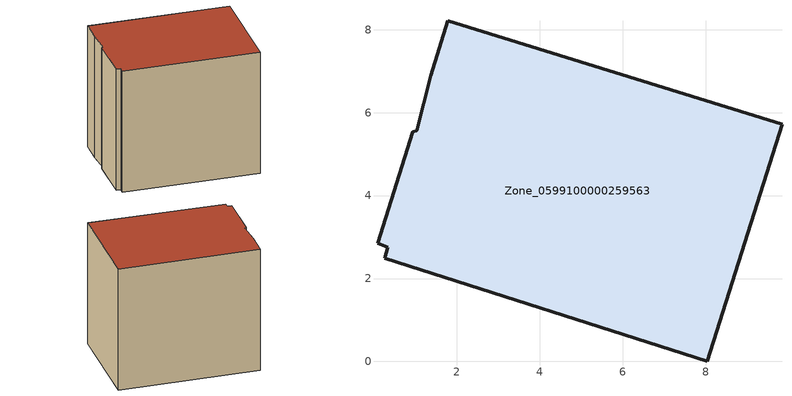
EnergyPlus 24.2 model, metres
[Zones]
Zone_0599100000259563
 floor ground (C_G): 0.94,5.54 1.03,5.56 1.37,6.89 1.78,8.22 9.84,5.72 8.04,0 0.26,2.49 0.33,2.75 0.09,2.85 z0.59
 wall outside (C_F): 8.04,0 9.84,5.72 1.78,8.22 1.37,6.89 1.03,5.56 0.94,5.54 0.09,2.85 0.33,2.75 0.26,2.49 8.04,0 z0.59:8.29
 roof outside (C_R): 1.03,5.56 0.94,5.54 0.09,2.85 0.33,2.75 0.26,2.49 8.04,0 9.84,5.72 1.78,8.22 1.37,6.89 z8.29
[BUILDING]
Pand.0599100000259563: North Axis=0; Terrain=City; Loads Convergence Tolerance Value=0.04; Temperature Convergence Tolerance Value=0.4; Solar Distribution=FullExterior; Maximum Number of Warmup Days=25; Minimum Number of Warmup Days=1
[Site:Location]
Rotterdam.The.Hague.AP_ZH_NLD Design_Conditions: Latitude=51.96; Longitude=4.45; Time Zone=1; Elevation=-4.5
[SITE:GROUNDTEMPERATURE:BUILDINGSURFACE]
18, 18, 18, 18, 18, 18, 18, 18, 18, 18, 18, 18
[MATERIAL] Thermal Absorptance=0.9; Solar Absorptance=0.7; Visible Absorptance=0.7
Name | Roughness | Thickness | Conductivity | Density | Specific Heat
G.TI.1965-1974 | MediumSmooth | 0.15 | 0.882353 | 540 | 1210
F.TI.1965-1974 | Rough | 0.3 | 0.697674 | 1920 | 840
R.TI.1965-1974 | MediumRough | 0.2 | 0.232558 | 1500 | 1000
[CONSTRUCTION]
C_G: G.TI.1965-1974
C_F: F.TI.1965-1974
C_R: R.TI.1965-1974
[ZONE]
Zone_0599100000259563: Type=1; Multiplier=1; Ceiling Height=Autocalculate; Volume=Autocalculate; Floor Area=autocalculate; Part of Total Floor Area=Yes
[ZONEINFILTRATION:DESIGNFLOWRATE]
Infil_Zone_0599100000259563: Zone or ZoneList or Space or SpaceList=Zone_0599100000259563; Schedule=AlwaysOn; Design Flow Rate Calculation Method=Flow/Area; Flow Rate per Floor Area=0.003; Constant Term Coefficient=1; Temperature Term Coefficient=0; Velocity Term Coefficient=0; Velocity Squared Term Coefficient=0
[HVACTEMPLATE:ZONE:IDEALLOADSAIRSYSTEM]
Zone_0599100000259563: Maximum Heating Supply Air Temperature=50; Minimum Cooling Supply Air Temperature=13; Maximum Heating Supply Air Humidity Ratio=0.0156; Minimum Cooling Supply Air Humidity Ratio=0.0077; Heating Limit=NoLimit; Cooling Limit=NoLimit; Dehumidification Control Type=ConstantSensibleHeatRatio; Cooling Sensible Heat Ratio=0.7; Dehumidification Setpoint=60; Humidification Control Type=None; Humidification Setpoint=30; Outdoor Air Method=None; Outdoor Air Flow Rate per Person=0.00944; Outdoor Air Flow Rate per Zone Floor Area=0; Outdoor Air Flow Rate per Zone=0; Demand Controlled Ventilation Type=None; Outdoor Air Economizer Type=NoEconomizer; Heat Recovery Type=None; Sensible Heat Recovery Effectiveness=0.7; Latent Heat Recovery Effectiveness=0.65
[ZONECONTROL:THERMOSTAT]
ThermostatControl_Zone_0599100000259563: Zone or ZoneList=Zone_0599100000259563; Control Type Schedule=DualSetpointControlType; Control 1=Thermostat_Zone_0599100000259563; Temperature Difference Between Cutout And Setpoint=0
[THERMOSTATSETPOINT:DUALSETPOINT]
Thermostat_Zone_0599100000259563: Heating Setpoint Temperature Schedule=HeatingSetpoint_Zone_0599100000259563; Cooling Setpoint Temperature Schedule=CoolingSetpoint_Zone_0599100000259563
[SCHEDULE:COMPACT]
HeatingSetpoint_Zone_0599100000259563: Through: 12/31, For: AllDays, Until: 24:00, 21
CoolingSetpoint_Zone_0599100000259563: Through: 12/31, For: AllDays, Until: 24:00, 24
DualSetpointControlType: Through: 12/31, For: AllDays, Until: 24:00, 4
AlwaysOn: Through: 12/31, For: AllDays, Until: 24:00, 1
